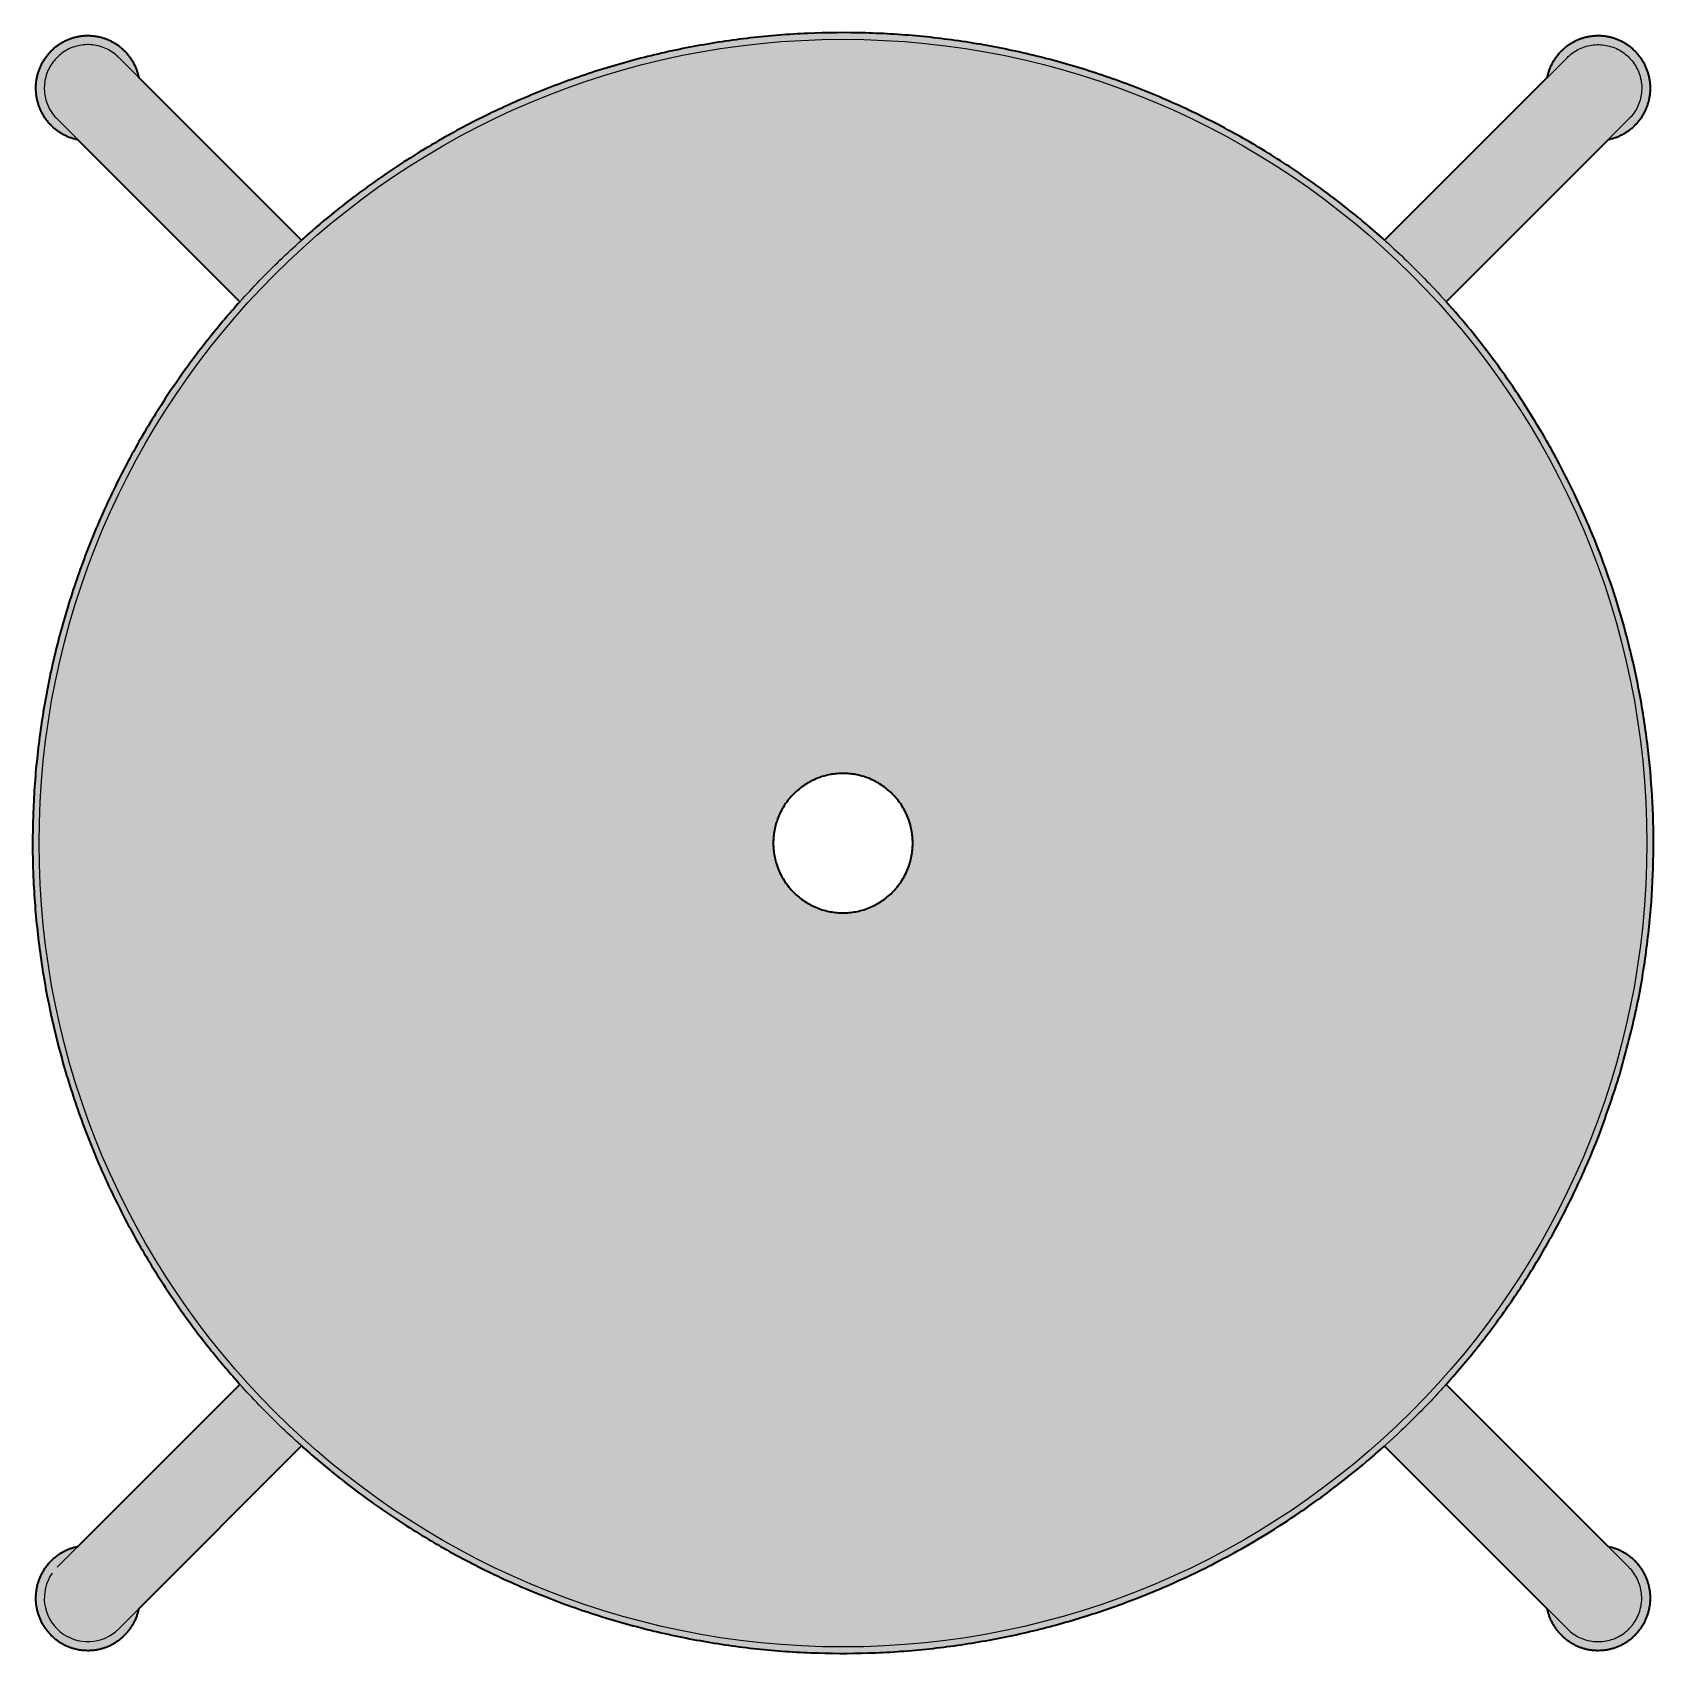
# Model space of a CAD drawing. Header units: millimetres. Extents: x 0 to 1638, y 0 to 757.
# Drawn here: x 1265.8 to 1637.8, y 223.7 to 595.8 of the extents above; entities that cross this region are included whole.
import ezdxf

# ---------------------------------------------------------------- set-up
doc = ezdxf.new("R2010")
doc.units = ezdxf.units.MM
doc.layers.add('Blocks', color=7, linetype='Continuous')
doc.layers.add('Blocks$Fill', color=7, linetype='Continuous', true_color=0xffffff)
doc.layers.add('Blocks$Inner', color=7, linetype='Continuous', lineweight=25, true_color=0x007f00)
doc.layers.add('Blocks$Outline', color=7, linetype='Continuous', lineweight=35, true_color=0xff3f3f)

# ---------------------------------------------------------------- blocks, each defined once
blk = doc.blocks.new('Circa Barstool High Top')
at = {"layer": 'Blocks$Fill'}
h = blk.add_hatch(color=256, dxfattribs=at)
h.paths.add_polyline_path([(542.26, 186.52), (542.64, 186.6), (543.02, 186.7), (543.4, 186.8), (543.77, 186.93), (544.15, 187.06), (544.52, 187.21), (544.89, 187.37), (545.26, 187.55), (545.62, 187.74), (545.97, 187.94), (546.32, 188.15), (546.67, 188.38), (547, 188.62), (547.33, 188.87), (547.65, 189.13), (547.96, 189.41), (548.26, 189.69), (548.56, 189.99), (548.84, 190.29), (549.11, 190.6), (549.36, 190.92), (549.61, 191.25), (549.84, 191.59), (550.07, 191.93), (550.27, 192.28), (550.47, 192.63), (550.65, 192.99), (550.82, 193.35), (550.98, 193.71), (551.12, 194.08), (551.25, 194.45), (551.37, 194.81), (551.48, 195.19), (551.57, 195.56), (551.65, 195.95), (551.72, 196.34), (551.78, 196.73), (551.83, 197.13), (551.86, 197.53), (551.88, 197.94), (551.88, 198.35), (551.87, 198.76), (551.85, 199.17), (551.81, 199.58), (551.76, 199.99), (551.69, 200.39), (551.61, 200.8), (551.52, 201.2), (551.41, 201.6), (551.29, 202), (551.16, 202.39), (551.01, 202.78), (550.85, 203.16), (550.67, 203.53), (550.49, 203.89), (550.29, 204.25), (550.08, 204.6), (549.87, 204.94), (549.64, 205.27), (549.4, 205.59), (549.15, 205.9), (548.9, 206.2), (548.64, 206.49), (548.37, 206.76), (548.09, 207.03), (547.8, 207.3), (547.5, 207.55), (547.19, 207.8), (546.87, 208.03), (546.54, 208.26), (546.2, 208.48), (545.85, 208.69), (545.5, 208.88), (545.13, 209.07), (544.76, 209.24), (544.38, 209.4), (543.99, 209.55), (543.6, 209.69), (543.21, 209.81), (542.81, 209.92), (542.4, 210.01), (542, 210.09), (541.59, 210.16), (541.18, 210.21), (540.77, 210.25), (540.36, 210.27), (539.95, 210.28), (539.54, 210.27), (539.14, 210.26), (538.74, 210.22), (538.34, 210.18), (537.94, 210.12), (537.55, 210.05), (537.17, 209.97), (536.79, 209.87), (536.42, 209.77), (536.05, 209.65), (535.68, 209.52), (535.32, 209.38), (534.95, 209.22), (534.59, 209.05), (534.23, 208.87), (533.88, 208.67), (533.53, 208.46), (533.19, 208.24), (532.86, 208.01), (532.53, 207.76), (532.21, 207.5), (531.89, 207.23), (531.59, 206.95), (531.3, 206.66), (531.01, 206.36), (530.74, 206.05), (530.47, 205.73), (530.22, 205.4), (529.98, 205.06), (529.76, 204.72), (529.54, 204.37), (529.34, 204.01), (529.15, 203.65), (528.98, 203.29), (528.81, 202.92), (528.67, 202.54), (528.53, 202.17), (528.41, 201.79), (528.3, 201.42), (528.2, 201.04), (528.12, 200.66), (490.87, 163.41), (486.37, 167.32), (481.75, 171.08), (479.14, 173.1), (476.49, 175.08), (473.8, 177.01), (471.08, 178.89), (468.33, 180.73), (465.55, 182.51), (462.73, 184.25), (459.88, 185.93), (457.01, 187.57), (454.1, 189.15), (451.17, 190.68), (448.21, 192.16), (445.23, 193.58), (442.22, 194.95), (439.19, 196.27), (436.13, 197.54), (433.05, 198.74), (429.95, 199.9), (426.83, 201), (423.69, 202.04), (420.54, 203.03), (417.36, 203.96), (414.17, 204.84), (410.97, 205.65), (407.75, 206.41), (404.52, 207.12), (401.28, 207.76), (398.02, 208.35), (394.76, 208.88), (391.48, 209.35), (388.2, 209.77), (384.91, 210.12), (381.62, 210.42), (378.32, 210.66), (375.02, 210.84), (371.71, 210.96), (368.41, 211.02), (365.1, 211.02), (361.79, 210.97), (358.49, 210.85), (355.18, 210.68), (351.88, 210.45), (348.59, 210.16), (345.3, 209.81), (342.02, 209.4), (338.74, 208.93), (335.48, 208.41), (332.22, 207.83), (328.98, 207.19), (325.74, 206.49), (322.52, 205.74), (319.32, 204.92), (316.13, 204.06), (312.95, 203.13), (309.79, 202.15), (306.65, 201.11), (303.53, 200.02), (300.43, 198.87), (297.35, 197.67), (294.29, 196.41), (291.26, 195.09), (288.24, 193.73), (285.26, 192.31), (282.29, 190.84), (279.36, 189.31), (276.45, 187.74), (273.57, 186.11), (270.72, 184.43), (267.91, 182.7), (265.12, 180.92), (262.36, 179.09), (259.64, 177.21), (256.95, 175.29), (254.3, 173.31), (251.68, 171.29), (249.09, 169.23), (245.65, 166.35), (242.28, 163.4), (205.02, 200.66), (204.94, 201.04), (204.84, 201.42), (204.73, 201.79), (204.61, 202.17), (204.48, 202.54), (204.33, 202.92), (204.17, 203.29), (203.99, 203.65), (203.8, 204.01), (203.6, 204.37), (203.38, 204.72), (203.16, 205.06), (202.92, 205.4), (202.67, 205.73), (202.4, 206.05), (202.13, 206.36), (201.85, 206.66), (201.55, 206.95), (201.25, 207.23), (200.94, 207.5), (200.61, 207.76), (200.29, 208.01), (199.95, 208.24), (199.61, 208.46), (199.26, 208.67), (198.91, 208.87), (198.55, 209.05), (198.19, 209.22), (197.83, 209.38), (197.46, 209.52), (197.09, 209.65), (196.72, 209.77), (196.35, 209.87), (195.97, 209.97), (195.59, 210.05), (195.2, 210.12), (194.81, 210.18), (194.41, 210.22), (194, 210.26), (193.6, 210.27), (193.19, 210.28), (192.78, 210.27), (192.37, 210.25), (191.96, 210.21), (191.55, 210.16), (191.14, 210.09), (190.74, 210.01), (190.33, 209.92), (189.93, 209.81), (189.54, 209.69), (189.15, 209.55), (188.76, 209.4), (188.38, 209.24), (188.01, 209.07), (187.65, 208.88), (187.29, 208.69), (186.94, 208.48), (186.6, 208.26), (186.27, 208.03), (185.95, 207.8), (185.64, 207.55), (185.34, 207.3), (185.05, 207.03), (184.77, 206.76), (184.51, 206.49), (184.24, 206.2), (183.99, 205.9), (183.74, 205.59), (183.51, 205.27), (183.28, 204.94), (183.06, 204.6), (182.85, 204.25), (182.65, 203.89), (182.47, 203.53), (182.3, 203.16), (182.13, 202.78), (181.99, 202.39), (181.85, 202), (181.73, 201.6), (181.62, 201.2), (181.53, 200.8), (181.45, 200.39), (181.38, 199.99), (181.33, 199.58), (181.29, 199.17), (181.27, 198.76), (181.26, 198.35), (181.26, 197.94), (181.28, 197.53), (181.32, 197.13), (181.36, 196.73), (181.42, 196.34), (181.49, 195.95), (181.57, 195.56), (181.67, 195.19), (181.77, 194.81), (181.89, 194.45), (182.02, 194.08), (182.16, 193.71), (182.32, 193.35), (182.49, 192.99), (182.67, 192.63), (182.87, 192.28), (183.08, 191.93), (183.3, 191.59), (183.53, 191.25), (183.78, 190.92), (184.04, 190.6), (184.31, 190.29), (184.59, 189.99), (184.88, 189.69), (185.18, 189.41), (185.49, 189.13), (185.81, 188.87), (186.14, 188.62), (186.48, 188.38), (186.82, 188.15), (187.17, 187.94), (187.53, 187.74), (187.89, 187.55), (188.25, 187.37), (188.62, 187.21), (188.99, 187.06), (189.37, 186.93), (189.75, 186.8), (190.12, 186.7), (190.5, 186.6), (190.88, 186.52), (228.14, 149.25), (224.62, 145.22), (221.22, 141.08), (219.18, 138.48), (217.19, 135.84), (215.24, 133.16), (213.34, 130.46), (211.49, 127.71), (209.69, 124.94), (207.94, 122.14), (206.24, 119.3), (204.59, 116.43), (202.99, 113.54), (201.44, 110.62), (199.94, 107.67), (198.5, 104.69), (197.11, 101.69), (195.77, 98.66), (194.49, 95.61), (193.26, 92.54), (192.09, 89.45), (190.97, 86.34), (189.91, 83.21), (188.9, 80.06), (187.95, 76.89), (187.06, 73.7), (186.22, 70.5), (185.44, 67.29), (184.72, 64.06), (184.05, 60.82), (183.45, 57.57), (182.9, 54.31), (182.41, 51.04), (181.97, 47.76), (181.6, 44.48), (181.28, 41.18), (181.02, 37.89), (180.82, 34.58), (180.68, 31.28), (180.6, 27.97), (180.58, 24.67), (180.61, 21.36), (180.71, 18.05), (180.86, 14.75), (181.07, 11.45), (181.35, 8.15), (181.67, 4.86), (182.06, 1.58), (182.51, -1.7), (183.01, -4.97), (183.58, -8.23), (184.2, -11.48), (184.87, -14.71), (185.61, -17.94), (186.4, -21.15), (187.25, -24.35), (188.16, -27.53), (189.12, -30.69), (190.14, -33.84), (191.21, -36.96), (192.34, -40.07), (193.53, -43.16), (194.77, -46.23), (196.06, -49.27), (197.41, -52.29), (198.81, -55.29), (200.27, -58.26), (201.77, -61.2), (203.33, -64.12), (204.94, -67.01), (206.61, -69.87), (208.32, -72.69), (210.08, -75.49), (211.89, -78.26), (213.75, -80.99), (215.66, -83.69), (217.62, -86.36), (219.62, -88.99), (221.67, -91.59), (224.87, -95.45), (228.17, -99.23), (190.88, -136.52), (190.5, -136.6), (190.12, -136.7), (189.75, -136.81), (189.37, -136.93), (188.99, -137.06), (188.62, -137.21), (188.25, -137.37), (187.89, -137.55), (187.53, -137.74), (187.17, -137.94), (186.82, -138.15), (186.48, -138.38), (186.14, -138.62), (185.81, -138.87), (185.49, -139.14), (185.18, -139.41), (184.88, -139.69), (184.59, -139.99), (184.31, -140.29), (184.04, -140.6), (183.78, -140.93), (183.53, -141.25), (183.3, -141.59), (183.08, -141.93), (182.87, -142.28), (182.67, -142.63), (182.49, -142.99), (182.32, -143.35), (182.16, -143.71), (182.02, -144.08), (181.89, -144.45), (181.77, -144.82), (181.67, -145.19), (181.57, -145.57), (181.49, -145.95), (181.42, -146.34), (181.36, -146.73), (181.32, -147.13), (181.28, -147.54), (181.26, -147.94), (181.26, -148.35), (181.27, -148.76), (181.29, -149.17), (181.33, -149.58), (181.38, -149.99), (181.45, -150.4), (181.53, -150.8), (181.62, -151.21), (181.73, -151.61), (181.85, -152), (181.99, -152.39), (182.13, -152.78), (182.3, -153.16), (182.47, -153.53), (182.65, -153.89), (182.85, -154.25), (183.06, -154.6), (183.28, -154.94), (183.51, -155.27), (183.74, -155.59), (183.99, -155.9), (184.24, -156.2), (184.51, -156.49), (184.77, -156.77), (185.05, -157.03), (185.34, -157.3), (185.64, -157.55), (185.95, -157.8), (186.27, -158.03), (186.6, -158.26), (186.94, -158.48), (187.29, -158.69), (187.65, -158.89), (188.01, -159.07), (188.38, -159.24), (188.76, -159.4), (189.15, -159.55), (189.54, -159.69), (189.93, -159.81), (190.33, -159.92), (190.74, -160.01), (191.14, -160.09), (191.55, -160.16), (191.96, -160.21), (192.37, -160.25), (192.78, -160.27), (193.19, -160.28), (193.6, -160.28), (194, -160.26), (194.41, -160.22), (194.81, -160.18), (195.2, -160.12), (195.59, -160.05), (195.97, -159.97), (196.35, -159.87), (196.72, -159.77), (197.09, -159.65), (197.46, -159.52), (197.83, -159.38), (198.19, -159.22), (198.55, -159.05), (198.91, -158.87), (199.26, -158.67), (199.61, -158.46), (199.95, -158.24), (200.29, -158.01), (200.61, -157.76), (200.94, -157.5), (201.25, -157.23), (201.55, -156.95), (201.85, -156.66), (202.13, -156.36), (202.4, -156.05), (202.67, -155.73), (202.92, -155.4), (203.16, -155.06), (203.38, -154.72), (203.6, -154.37), (203.8, -154.01), (203.99, -153.65), (204.17, -153.29), (204.33, -152.92), (204.48, -152.55), (204.61, -152.17), (204.73, -151.79), (204.84, -151.42), (204.94, -151.04), (205.02, -150.66), (242.31, -113.37), (245.94, -116.55), (249.66, -119.63), (252.25, -121.68), (254.87, -123.69), (257.54, -125.66), (260.23, -127.57), (262.96, -129.44), (265.72, -131.26), (268.52, -133.02), (271.35, -134.74), (274.2, -136.41), (277.09, -138.03), (280, -139.59), (282.94, -141.11), (285.91, -142.57), (288.9, -143.98), (291.92, -145.33), (294.96, -146.63), (298.02, -147.88), (301.11, -149.07), (304.21, -150.2), (307.34, -151.29), (310.48, -152.31), (313.65, -153.28), (316.82, -154.19), (320.02, -155.05), (323.23, -155.85), (326.45, -156.59), (329.69, -157.28), (332.93, -157.9), (336.19, -158.47), (339.46, -158.98), (342.74, -159.44), (346.02, -159.83), (349.31, -160.17), (352.61, -160.45), (355.91, -160.67), (359.21, -160.83), (362.51, -160.93), (365.82, -160.97), (369.13, -160.95), (372.44, -160.88), (375.74, -160.75), (379.04, -160.55), (382.34, -160.3), (385.63, -159.99), (388.87, -159.63), (392.1, -159.21), (395.32, -158.74), (398.53, -158.21), (404.74, -157.01), (410.91, -155.61), (416.85, -154.05), (422.73, -152.29), (426.29, -151.13), (429.82, -149.89), (433.26, -148.61), (436.68, -147.26), (440, -145.87), (443.29, -144.42), (446.49, -142.93), (449.66, -141.38), (453.01, -139.67), (456.31, -137.89), (459.99, -135.82), (463.61, -133.66), (467.57, -131.16), (471.47, -128.57), (475.68, -125.61), (479.81, -122.54), (483.3, -119.78), (486.74, -116.95), (490.84, -113.38), (528.12, -150.66), (528.2, -151.04), (528.3, -151.42), (528.41, -151.79), (528.53, -152.17), (528.67, -152.55), (528.81, -152.92), (528.98, -153.29), (529.15, -153.65), (529.34, -154.01), (529.54, -154.37), (529.76, -154.72), (529.98, -155.06), (530.22, -155.4), (530.47, -155.73), (530.74, -156.05), (531.01, -156.36), (531.3, -156.66), (531.59, -156.95), (531.89, -157.23), (532.21, -157.5), (532.53, -157.76), (532.86, -158.01), (533.19, -158.24), (533.53, -158.46), (533.88, -158.67), (534.23, -158.87), (534.59, -159.05), (534.95, -159.22), (535.32, -159.38), (535.68, -159.52), (536.05, -159.65), (536.42, -159.77), (536.79, -159.87), (537.17, -159.97), (537.55, -160.05), (537.94, -160.12), (538.34, -160.18), (538.74, -160.22), (539.14, -160.26), (539.54, -160.28), (539.95, -160.28), (540.36, -160.27), (540.77, -160.25), (541.18, -160.21), (541.59, -160.16), (542, -160.09), (542.4, -160.01), (542.81, -159.92), (543.21, -159.81), (543.6, -159.69), (543.99, -159.55), (544.38, -159.4), (544.76, -159.24), (545.13, -159.07), (545.5, -158.89), (545.85, -158.69), (546.2, -158.48), (546.54, -158.26), (546.87, -158.03), (547.19, -157.8), (547.5, -157.55), (547.8, -157.3), (548.09, -157.03), (548.37, -156.77), (548.64, -156.49), (548.9, -156.2), (549.15, -155.9), (549.4, -155.59), (549.64, -155.27), (549.87, -154.94), (550.08, -154.6), (550.29, -154.25), (550.49, -153.89), (550.67, -153.53), (550.85, -153.16), (551.01, -152.78), (551.16, -152.39), (551.29, -152), (551.41, -151.61), (551.52, -151.21), (551.61, -150.8), (551.69, -150.4), (551.76, -149.99), (551.81, -149.58), (551.85, -149.17), (551.87, -148.76), (551.88, -148.35), (551.88, -147.94), (551.86, -147.54), (551.83, -147.13), (551.78, -146.73), (551.72, -146.34), (551.65, -145.95), (551.57, -145.57), (551.48, -145.19), (551.37, -144.82), (551.25, -144.45), (551.12, -144.08), (550.98, -143.71), (550.82, -143.35), (550.65, -142.99), (550.47, -142.63), (550.27, -142.28), (550.07, -141.93), (549.84, -141.59), (549.61, -141.25), (549.36, -140.93), (549.11, -140.6), (548.84, -140.29), (548.56, -139.99), (548.26, -139.69), (547.96, -139.41), (547.65, -139.14), (547.33, -138.87), (547, -138.62), (546.67, -138.38), (546.32, -138.15), (545.97, -137.94), (545.62, -137.74), (545.26, -137.55), (544.89, -137.37), (544.52, -137.21), (544.15, -137.06), (543.77, -136.93), (543.4, -136.81), (543.02, -136.7), (542.64, -136.6), (542.26, -136.52), (504.98, -99.23), (508.14, -95.62), (511.73, -91.27), (515.19, -86.82), (518.68, -82.03), (522.02, -77.12), (525.35, -71.86), (528.51, -66.49), (530.08, -63.63), (531.61, -60.75), (534.52, -54.91), (535.97, -51.82), (537.35, -48.7), (538.68, -45.56), (539.93, -42.39), (541.16, -39.05), (544.58, -28.94), (547.38, -18.52), (548.22, -15.02), (548.94, -11.66), (549.58, -8.28), (550.16, -4.89), (550.68, -1.49), (551.49, 5.01), (551.82, 8.27), (552.09, 11.54), (552.44, 17.77), (552.58, 24), (552.51, 29.92), (552.26, 35.83), (551.86, 41.41), (551.28, 46.98), (550.43, 53.21), (549.37, 59.42), (548.2, 65.14), (546.85, 70.81), (545.46, 76), (543.91, 81.15), (542.36, 85.82), (540.7, 90.44), (539.08, 94.59), (537.37, 98.7), (535.85, 102.12), (534.26, 105.51), (532.79, 108.51), (531.26, 111.48), (528.41, 116.71), (525.45, 121.75), (522.32, 126.71), (519.02, 131.6), (516.98, 134.46), (514.89, 137.27), (512.75, 140.05), (510.55, 142.79), (507.82, 146.06), (505.01, 149.26)], flags=0)
h.paths.add_polyline_path([(382.57, 25), (382.57, 24.64), (382.56, 24.29), (382.54, 23.93), (382.51, 23.56), (382.47, 23.2), (382.42, 22.83), (382.37, 22.46), (382.3, 22.09), (382.23, 21.72), (382.15, 21.34), (382.06, 20.97), (381.95, 20.6), (381.84, 20.22), (381.72, 19.85), (381.59, 19.48), (381.45, 19.11), (381.3, 18.74), (381.14, 18.38), (380.96, 18.01), (380.78, 17.65), (380.59, 17.29), (380.39, 16.94), (380.18, 16.59), (379.96, 16.24), (379.73, 15.9), (379.5, 15.57), (379.25, 15.24), (378.99, 14.91), (378.73, 14.6), (378.46, 14.29), (378.17, 13.98), (377.88, 13.69), (377.59, 13.4), (377.28, 13.12), (376.97, 12.84), (376.66, 12.58), (376.33, 12.32), (376, 12.07), (375.67, 11.84), (375.33, 11.61), (374.98, 11.39), (374.63, 11.18), (374.28, 10.98), (373.92, 10.79), (373.56, 10.61), (373.2, 10.44), (372.83, 10.27), (372.46, 10.12), (372.09, 9.98), (371.72, 9.85), (371.35, 9.73), (370.97, 9.62), (370.6, 9.52), (370.23, 9.42), (369.85, 9.34), (369.48, 9.27), (369.11, 9.2), (368.74, 9.15), (368.37, 9.1), (368.01, 9.06), (367.65, 9.04), (367.28, 9.02), (366.93, 9), (366.57, 9), (366.22, 9), (365.86, 9.02), (365.5, 9.04), (365.13, 9.06), (364.77, 9.1), (364.4, 9.15), (364.03, 9.2), (363.66, 9.27), (363.29, 9.34), (362.92, 9.42), (362.54, 9.52), (362.17, 9.62), (361.8, 9.73), (361.42, 9.85), (361.05, 9.98), (360.68, 10.12), (360.31, 10.27), (359.95, 10.44), (359.58, 10.61), (359.22, 10.79), (358.86, 10.98), (358.51, 11.18), (358.16, 11.39), (357.82, 11.61), (357.48, 11.84), (357.14, 12.07), (356.81, 12.32), (356.49, 12.58), (356.17, 12.84), (355.86, 13.12), (355.55, 13.4), (355.26, 13.69), (354.97, 13.98), (354.69, 14.29), (354.41, 14.6), (354.15, 14.91), (353.89, 15.24), (353.65, 15.57), (353.41, 15.9), (353.18, 16.24), (352.96, 16.59), (352.75, 16.94), (352.55, 17.29), (352.36, 17.65), (352.18, 18.01), (352.01, 18.38), (351.85, 18.74), (351.69, 19.11), (351.55, 19.48), (351.42, 19.85), (351.3, 20.22), (351.19, 20.6), (351.09, 20.97), (350.99, 21.34), (350.91, 21.72), (350.84, 22.09), (350.77, 22.46), (350.72, 22.83), (350.67, 23.2), (350.64, 23.56), (350.61, 23.93), (350.59, 24.29), (350.58, 24.64), (350.57, 25), (350.58, 25.35), (350.59, 25.71), (350.61, 26.07), (350.64, 26.44), (350.67, 26.8), (350.72, 27.17), (350.77, 27.54), (350.84, 27.91), (350.91, 28.28), (350.99, 28.66), (351.09, 29.03), (351.19, 29.4), (351.3, 29.78), (351.42, 30.15), (351.55, 30.52), (351.69, 30.89), (351.85, 31.26), (352.01, 31.62), (352.18, 31.99), (352.36, 32.35), (352.55, 32.71), (352.75, 33.06), (352.96, 33.41), (353.18, 33.75), (353.41, 34.1), (353.65, 34.43), (353.89, 34.76), (354.15, 35.08), (354.41, 35.4), (354.69, 35.71), (354.97, 36.02), (355.26, 36.31), (355.55, 36.6), (355.86, 36.88), (356.17, 37.16), (356.49, 37.42), (356.81, 37.68), (357.14, 37.92), (357.48, 38.16), (357.82, 38.39), (358.16, 38.61), (358.51, 38.82), (358.86, 39.02), (359.22, 39.21), (359.58, 39.39), (359.95, 39.56), (360.31, 39.72), (360.68, 39.88), (361.05, 40.02), (361.42, 40.15), (361.8, 40.27), (362.17, 40.38), (362.54, 40.48), (362.92, 40.58), (363.29, 40.66), (363.66, 40.73), (364.03, 40.8), (364.4, 40.85), (364.77, 40.9), (365.13, 40.93), (365.5, 40.96), (365.86, 40.98), (366.22, 41), (366.57, 41), (366.93, 41), (367.28, 40.98), (367.65, 40.96), (368.01, 40.93), (368.37, 40.9), (368.74, 40.85), (369.11, 40.8), (369.48, 40.73), (369.85, 40.66), (370.23, 40.58), (370.6, 40.48), (370.97, 40.38), (371.35, 40.27), (371.72, 40.15), (372.09, 40.02), (372.46, 39.88), (372.83, 39.72), (373.2, 39.56), (373.56, 39.39), (373.92, 39.21), (374.28, 39.02), (374.63, 38.82), (374.98, 38.61), (375.33, 38.39), (375.67, 38.16), (376, 37.92), (376.33, 37.68), (376.66, 37.42), (376.97, 37.16), (377.28, 36.88), (377.59, 36.6), (377.88, 36.31), (378.17, 36.02), (378.46, 35.71), (378.73, 35.4), (378.99, 35.08), (379.25, 34.76), (379.5, 34.43), (379.73, 34.1), (379.96, 33.75), (380.18, 33.41), (380.39, 33.06), (380.59, 32.71), (380.78, 32.35), (380.96, 31.99), (381.14, 31.62), (381.3, 31.26), (381.45, 30.89), (381.59, 30.52), (381.72, 30.15), (381.84, 29.78), (381.95, 29.4), (382.06, 29.03), (382.15, 28.66), (382.23, 28.28), (382.3, 27.91), (382.37, 27.54), (382.42, 27.17), (382.47, 26.8), (382.51, 26.44), (382.54, 26.07), (382.56, 25.71), (382.57, 25.35)], flags=0)
at = {"layer": 'Blocks$Inner'}
for p, q in [((242.35, 163.33), (200.33, 205.35)), ((532.81, 205.35), (490.84, 163.38)), ((186.19, 191.21), (228.19, 149.2)), ((504.91, 149.17), (546.95, 191.21)), ((228.23, -99.17), (186.19, -141.21)), ((546.95, -141.21), (504.93, -99.18)), ((200.33, -155.35), (242.38, -113.3)), ((490.79, -113.33), (532.81, -155.35))]:
    blk.add_line(p, q, dxfattribs=at)
for radius in [184.5, 16]:
    blk.add_circle((366.57, 25), radius, dxfattribs=at)
for centre, radius, start, end in [((193.26, 198.28), 12, 11.4427, 258.5573), ((539.88, 198.28), 12, 281.4427, 168.5573), ((193.26, -148.28), 12, 101.4427, 348.5573), ((539.88, -148.28), 12, 191.4427, 78.5573), ((193.26, -148.28), 10, 145.0394, 315)]:
    blk.add_arc(centre, radius, start, end, dxfattribs=at)
for points, knots in [([(544.58, -28.94), (545.87, -24.32), (548.39, -15.28), (550.8, -1.72), (552.22, 11.32), (552.71, 23.79), (552.4, 35.62), (551.35, 47.45), (549.56, 59.14), (547.04, 70.54), (544.09, 80.89), (540.88, 90.18), (537.61, 98.29), (534.42, 105.29), (531.41, 111.29), (528.46, 116.69), (525.48, 121.77), (522.34, 126.74), (517.53, 133.86), (510.66, 142.94), (501.53, 153.27), (491.88, 162.69), (481.84, 171.21), (471.17, 179.02), (459.96, 186.07), (448.28, 192.3), (436.19, 197.68), (423.74, 202.19), (411.01, 205.81), (398.05, 208.51), (384.93, 210.28), (371.72, 211.11), (358.48, 211.01), (345.28, 209.96), (332.19, 207.98), (319.28, 205.08), (306.6, 201.26), (294.23, 196.55), (282.22, 190.98), (270.64, 184.56), (259.55, 177.34), (249, 169.35), (239.04, 160.63), (229.72, 151.22), (221.1, 141.18), (213.21, 130.54), (206.1, 119.38), (199.8, 107.74), (194.35, 95.67), (189.76, 83.26), (186.07, 70.54), (183.29, 57.6), (181.44, 44.49), (180.53, 31.29), (180.55, 18.05), (181.52, 4.85), (183.42, -8.26), (186.25, -21.19), (189.99, -33.89), (194.62, -46.29), (200.13, -58.33), (206.47, -69.95), (213.62, -81.08), (221.55, -91.68), (230.21, -101.7), (239.56, -111.07), (249.56, -119.75), (260.14, -127.7), (271.27, -134.88), (282.87, -141.25), (294.9, -146.78), (307.29, -151.43), (319.98, -155.2), (332.91, -158.06), (346, -159.99), (359.2, -160.98), (372.44, -161.04), (385.58, -160.15), (398.43, -158.37), (410.82, -155.78), (421.23, -152.85), (429.79, -149.95), (436.65, -147.32), (443.27, -144.48), (449.82, -141.36), (456.61, -137.79), (463.91, -133.56), (471.78, -128.47), (479.49, -122.88), (486.94, -116.88), (494.02, -110.56), (501.19, -103.46), (508.35, -95.54), (515.41, -86.74), (522.24, -77.03), (528.73, -66.39), (534.74, -54.8), (540.21, -42.28), (543.1, -33.45), (544.58, -28.94)], [0, 0, 0, 0, 0.012312, 0.024078, 0.035297, 0.045969, 0.056095, 0.065674, 0.076447, 0.086433, 0.095632, 0.104043, 0.111668, 0.118074, 0.123794, 0.128888, 0.133887, 0.138911, 0.143962, 0.155968, 0.168118, 0.179291, 0.190579, 0.201899, 0.213219, 0.224539, 0.235859, 0.247179, 0.258499, 0.269819, 0.281139, 0.292459, 0.303779, 0.315099, 0.326418, 0.337738, 0.349058, 0.360378, 0.371698, 0.383018, 0.394338, 0.405658, 0.416978, 0.428298, 0.439618, 0.450938, 0.462258, 0.473578, 0.484898, 0.496218, 0.507537, 0.518857, 0.530177, 0.541497, 0.552817, 0.564137, 0.575457, 0.586777, 0.598097, 0.609417, 0.620737, 0.632057, 0.643377, 0.654697, 0.666017, 0.677336, 0.688656, 0.699976, 0.711296, 0.722616, 0.733936, 0.745256, 0.756576, 0.767896, 0.779216, 0.790536, 0.801856, 0.813175, 0.824318, 0.835143, 0.845652, 0.85206, 0.858345, 0.864505, 0.870544, 0.876972, 0.884194, 0.892208, 0.901014, 0.908631, 0.916754, 0.925385, 0.934523, 0.944168, 0.95432, 0.964979, 0.976146, 0.987819, 1, 1, 1, 1]), ([(200.31, 205.33), (200.19, 205.46), (199.69, 206.01), (198.63, 206.76), (197.16, 207.54), (195.57, 208.05), (193.92, 208.3), (192.25, 208.27), (190.61, 207.97), (189.05, 207.4), (187.59, 206.58), (186.3, 205.52), (185.2, 204.27), (184.32, 202.85), (183.68, 201.31), (183.31, 199.68), (183.22, 198.02), (183.4, 196.36), (183.85, 194.75), (184.57, 193.25), (185.36, 192.06), (185.99, 191.45), (186.21, 191.23)], [0, 0, 0, 0, 0.017307, 0.070232, 0.123157, 0.176082, 0.229007, 0.281932, 0.334857, 0.387782, 0.440707, 0.493632, 0.546557, 0.599482, 0.652407, 0.705332, 0.758257, 0.811182, 0.864107, 0.917032, 0.969956, 1, 1, 1, 1]), ([(532.83, 205.33), (532.96, 205.46), (533.45, 206.01), (534.51, 206.76), (535.98, 207.54), (537.57, 208.05), (539.22, 208.3), (540.89, 208.27), (542.53, 207.97), (544.1, 207.4), (545.55, 206.58), (546.84, 205.52), (547.95, 204.27), (548.83, 202.85), (549.46, 201.31), (549.83, 199.68), (549.93, 198.02), (549.74, 196.36), (549.29, 194.75), (548.57, 193.25), (547.78, 192.06), (547.15, 191.45), (546.93, 191.23)], [0, 0, 0, 0, 0.017307, 0.070232, 0.123157, 0.176082, 0.229007, 0.281932, 0.334857, 0.387782, 0.440707, 0.493632, 0.546557, 0.599482, 0.652407, 0.705332, 0.758257, 0.811182, 0.864107, 0.917032, 0.969956, 1, 1, 1, 1]), ([(532.83, -155.33), (532.96, -155.46), (533.45, -156.01), (534.51, -156.76), (535.98, -157.54), (537.57, -158.06), (539.22, -158.3), (540.89, -158.28), (542.53, -157.97), (544.1, -157.4), (545.55, -156.58), (546.84, -155.52), (547.95, -154.27), (548.83, -152.86), (549.46, -151.31), (549.83, -149.68), (549.93, -148.02), (549.74, -146.36), (549.29, -144.75), (548.57, -143.25), (547.78, -142.06), (547.15, -141.45), (546.93, -141.23)], [0, 0, 0, 0, 0.017307, 0.070232, 0.123157, 0.176082, 0.229007, 0.281932, 0.334857, 0.387782, 0.440707, 0.493632, 0.546557, 0.599482, 0.652407, 0.705332, 0.758257, 0.811182, 0.864107, 0.917032, 0.969956, 1, 1, 1, 1])]:
    blk.add_open_spline(points, degree=3, knots=knots, dxfattribs=at)
at = {"layer": 'Blocks$Outline'}
for points in [[(242.28, 163.4), (205.02, 200.66)], [(528.12, 200.66), (490.87, 163.41)], [(190.88, 186.52), (228.14, 149.25)], [(505.01, 149.26), (542.26, 186.52)], [(228.17, -99.23), (190.88, -136.52)], [(542.26, -136.52), (504.98, -99.23)], [(205.02, -150.66), (242.31, -113.37)], [(490.84, -113.38), (528.12, -150.66)]]:
    blk.add_lwpolyline(points, dxfattribs=at)
for points, weights, knots in [([(205.02, 200.66), (203.6, 207.7), (196.72, 209.77), (189.85, 211.84), (184.77, 206.76), (179.7, 201.69), (181.77, 194.81), (183.84, 187.94), (190.88, 186.52)], [1, 0.858160548835, 1, 0.858160548835, 1, 0.858160548835, 1, 0.858160548835, 1], [0, 0, 0, 12.938891, 12.938891, 25.877782, 25.877782, 38.816674, 38.816674, 51.755565, 51.755565, 51.755565]), ([(542.26, 186.52), (549.3, 187.94), (551.37, 194.81), (553.44, 201.69), (548.37, 206.76), (543.29, 211.84), (536.42, 209.77), (529.54, 207.7), (528.12, 200.66)], [1, 0.858160548835, 1, 0.858160548835, 1, 0.858160548835, 1, 0.858160548835, 1], [0, 0, 0, 12.938891, 12.938891, 25.877782, 25.877782, 38.816674, 38.816674, 51.755565, 51.755565, 51.755565]), ([(382.57, 25), (382.57, 9), (366.57, 9), (350.57, 9), (350.57, 25), (350.57, 41), (366.57, 41), (382.57, 41), (382.57, 25)], [1, 0.707106781187, 1, 0.707106781187, 1, 0.707106781187, 1, 0.707106781187, 1], [-100.530965, -100.530965, -100.530965, -75.398224, -75.398224, -50.265482, -50.265482, -25.132741, -25.132741, 0, 0, 0]), ([(190.88, -136.52), (183.84, -137.94), (181.77, -144.82), (179.7, -151.69), (184.77, -156.77), (189.85, -161.84), (196.72, -159.77), (203.6, -157.7), (205.02, -150.66)], [1, 0.858160548835, 1, 0.858160548835, 1, 0.858160548835, 1, 0.858160548835, 1], [0, 0, 0, 12.938891, 12.938891, 25.877782, 25.877782, 38.816674, 38.816674, 51.755565, 51.755565, 51.755565]), ([(528.12, -150.66), (529.54, -157.7), (536.42, -159.77), (543.29, -161.84), (548.37, -156.77), (553.44, -151.69), (551.37, -144.82), (549.3, -137.94), (542.26, -136.52)], [1, 0.858160548835, 1, 0.858160548835, 1, 0.858160548835, 1, 0.858160548835, 1], [0, 0, 0, 12.938891, 12.938891, 25.877782, 25.877782, 38.816674, 38.816674, 51.755565, 51.755565, 51.755565])]:
    blk.add_rational_spline(points, weights, degree=2, knots=knots, dxfattribs=at)
for points, knots in [([(490.87, 163.41), (487.91, 166.06), (481.5, 171.46), (471.17, 179.02), (459.96, 186.07), (448.28, 192.3), (436.19, 197.68), (423.74, 202.19), (411.01, 205.81), (398.05, 208.51), (384.93, 210.28), (371.72, 211.11), (358.48, 211.01), (345.28, 209.96), (332.19, 207.98), (319.28, 205.08), (306.6, 201.26), (294.23, 196.55), (282.22, 190.98), (270.64, 184.56), (259.55, 177.34), (250.13, 170.21), (244.51, 165.4), (242.28, 163.4)], [0.180383, 0.180383, 0.180383, 0.180383, 0.1905793, 0.2018992, 0.2132191, 0.2245391, 0.235859, 0.247179, 0.2584989, 0.2698188, 0.2811388, 0.2924587, 0.3037786, 0.3150986, 0.3264185, 0.3377384, 0.3490584, 0.3603783, 0.3716982, 0.3830182, 0.3943381, 0.405658, 0.4133304, 0.4133304, 0.4133304, 0.4133304]), ([(228.14, 149.25), (225.76, 146.6), (220.6, 140.5), (213.21, 130.54), (206.1, 119.38), (199.8, 107.74), (194.35, 95.67), (189.76, 83.26), (186.07, 70.54), (183.29, 57.6), (181.44, 44.49), (180.53, 31.29), (180.55, 18.05), (181.52, 4.85), (183.42, -8.26), (186.25, -21.19), (189.99, -33.89), (194.62, -46.29), (200.13, -58.33), (206.47, -69.95), (213.62, -81.08), (220.91, -90.83), (225.94, -96.74), (228.17, -99.23)], [0.4304517, 0.4304517, 0.4304517, 0.4304517, 0.4396178, 0.4509378, 0.4622577, 0.4735776, 0.4848976, 0.4962175, 0.5075374, 0.5188574, 0.5301773, 0.5414972, 0.5528172, 0.5641371, 0.5754571, 0.586777, 0.5980969, 0.6094169, 0.6207368, 0.6320567, 0.6433767, 0.6546966, 0.6632787, 0.6632787, 0.6632787, 0.6632787]), ([(544.58, -28.94), (545.87, -24.32), (548.39, -15.28), (550.8, -1.72), (552.22, 11.32), (552.71, 23.79), (552.4, 35.62), (551.35, 47.45), (549.56, 59.14), (547.04, 70.54), (544.09, 80.89), (540.88, 90.18), (537.61, 98.29), (534.42, 105.29), (531.41, 111.29), (528.46, 116.69), (525.48, 121.77), (522.34, 126.74), (517.53, 133.86), (511.8, 141.43), (506.9, 147.15), (505.01, 149.26)], [0, 0, 0, 0, 0.012312, 0.0240775, 0.0352965, 0.045969, 0.0560949, 0.0656742, 0.0764471, 0.0864331, 0.0956318, 0.1040434, 0.1116678, 0.1180736, 0.1237936, 0.1288884, 0.1338867, 0.1389112, 0.1439617, 0.1559676, 0.1632617, 0.1632617, 0.1632617, 0.1632617]), ([(504.98, -99.23), (506.05, -98.04), (509.58, -94.01), (515.41, -86.74), (522.24, -77.03), (528.73, -66.39), (534.74, -54.8), (540.21, -42.28), (543.1, -33.45), (544.58, -28.94)], [0.930409, 0.930409, 0.930409, 0.930409, 0.93452261, 0.94416769, 0.95431994, 0.96497933, 0.97614581, 0.98781938, 1, 1, 1, 1]), ([(242.31, -113.37), (244.71, -115.52), (250.51, -120.47), (260.14, -127.7), (271.27, -134.88), (282.87, -141.25), (294.9, -146.78), (307.29, -151.43), (319.98, -155.2), (332.91, -158.06), (346, -159.99), (359.2, -160.98), (372.44, -161.04), (385.58, -160.15), (398.43, -158.37), (410.82, -155.78), (421.23, -152.85), (429.79, -149.95), (436.65, -147.32), (443.27, -144.48), (449.82, -141.36), (456.61, -137.79), (463.91, -133.56), (471.78, -128.47), (479.49, -122.88), (485.88, -117.73), (489.49, -114.59), (490.84, -113.38)], [0.6804, 0.6804, 0.6804, 0.6804, 0.6886564, 0.6999763, 0.7112963, 0.7226162, 0.7339361, 0.7452561, 0.756576, 0.7678959, 0.7792159, 0.7905358, 0.8018557, 0.8131751, 0.8243176, 0.8351433, 0.8456524, 0.8520604, 0.8583447, 0.8645052, 0.8705437, 0.8769724, 0.8841938, 0.8922078, 0.9010143, 0.9086305, 0.9132862, 0.9132862, 0.9132862, 0.9132862])]:
    blk.add_open_spline(points, degree=3, knots=knots, dxfattribs=at)

msp = doc.modelspace()

# ---------------------------------------------------------------- block references
at = {"layer": 'Blocks'}
msp.add_blockref('Circa Barstool High Top', (1085.24, 384.67), dxfattribs=at)

doc.saveas('drawing.dxf')
